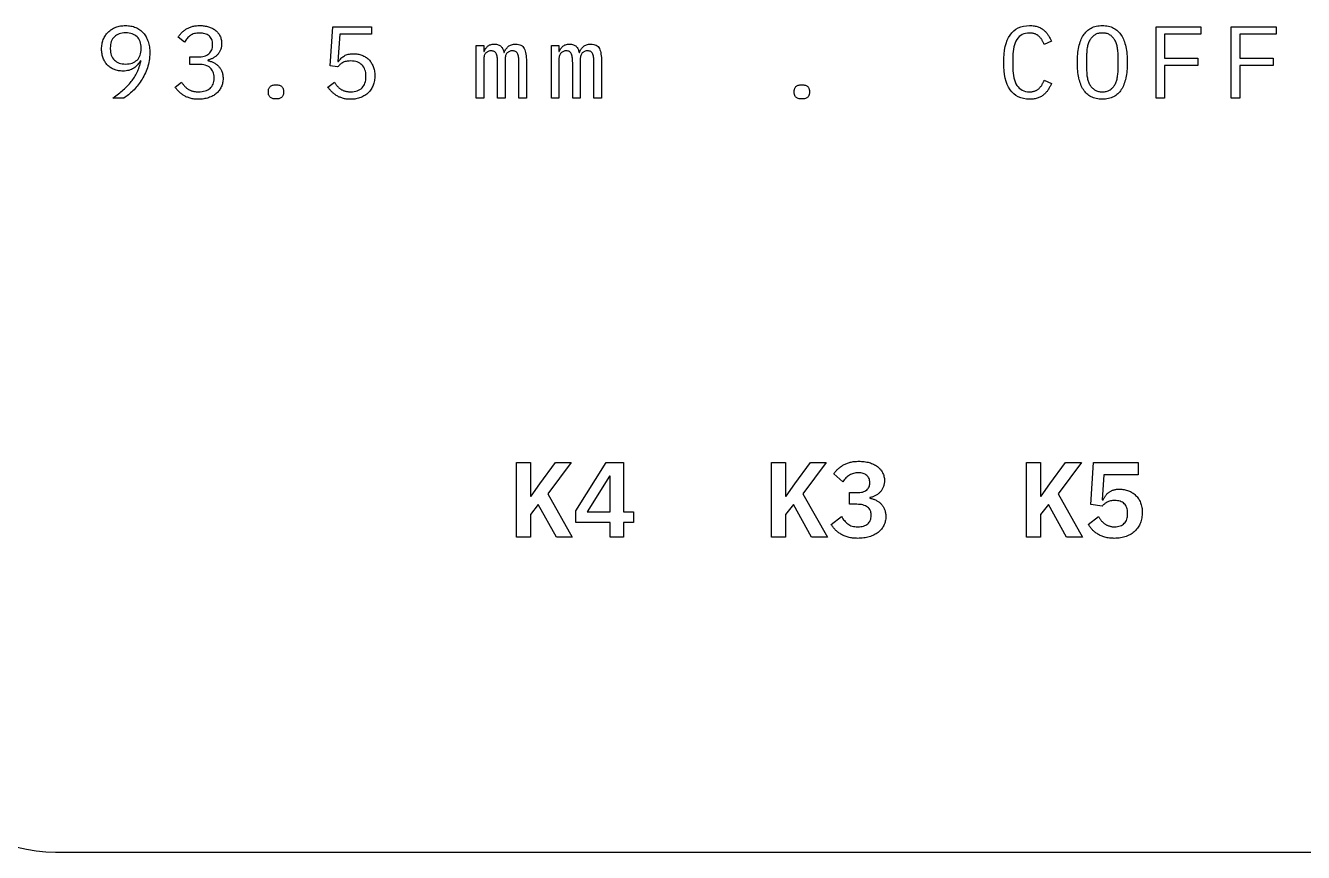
# Model space of a CAD drawing. Header units: metres. Extents: x 0 to 107, y 0 to 94.
# Drawn here: x 27.71 to 55.26, y 0 to 17.83 of the extents above; entities that cross this region are included whole.
import ezdxf

# ---------------------------------------------------------------- set-up
doc = ezdxf.new("R2010")
doc.units = ezdxf.units.M
doc.layers.add('ENGRAVE', color=7, linetype='Continuous')
doc.layers.add('OUTLINE', color=7, linetype='Continuous')

msp = doc.modelspace()

# ---------------------------------------------------------------- linework, layer by layer
at = {"layer": 'ENGRAVE'}
for points in [[(30.273, 16.771), (30.256, 16.737), (30.238, 16.704), (30.219, 16.672), (30.199, 16.64), (30.179, 16.61), (30.158, 16.58), (30.136, 16.551), (30.114, 16.523), (30.091, 16.496), (30.068, 16.47), (30.044, 16.445), (30.02, 16.42), (29.996, 16.397), (29.971, 16.375), (29.947, 16.354), (29.923, 16.334), (29.899, 16.315), (29.875, 16.297), (29.851, 16.281), (29.828, 16.265), (29.59, 16.265), (29.621, 16.288), (29.651, 16.31), (29.68, 16.332), (29.708, 16.354), (29.736, 16.376), (29.763, 16.398), (29.788, 16.42), (29.813, 16.441), (29.837, 16.463), (29.861, 16.485), (29.883, 16.507), (29.905, 16.529), (29.927, 16.552), (29.947, 16.574), (29.967, 16.597), (29.986, 16.621), (30.004, 16.644), (30.022, 16.668), (30.039, 16.693), (30.055, 16.717), (30.07, 16.743), (30.085, 16.768), (30.098, 16.794), (30.111, 16.821), (30.124, 16.848), (30.136, 16.876), (30.147, 16.905), (30.158, 16.934), (30.168, 16.965), (30.177, 16.996), (30.186, 17.029), (30.195, 17.062), (30.184, 17.066), (30.169, 17.043), (30.153, 17.021), (30.137, 17), (30.119, 16.98), (30.1, 16.96), (30.08, 16.942), (30.059, 16.925), (30.038, 16.909), (30.015, 16.894), (29.99, 16.881), (29.963, 16.871), (29.935, 16.862), (29.905, 16.855), (29.874, 16.85), (29.84, 16.847), (29.806, 16.846), (29.781, 16.847), (29.756, 16.848), (29.732, 16.851), (29.708, 16.854), (29.686, 16.859), (29.663, 16.865), (29.641, 16.871), (29.62, 16.879), (29.599, 16.888), (29.579, 16.897), (29.56, 16.908), (29.541, 16.919), (29.523, 16.932), (29.506, 16.945), (29.49, 16.959), (29.474, 16.974), (29.46, 16.99), (29.446, 17.006), (29.433, 17.024), (29.421, 17.042), (29.409, 17.061), (29.399, 17.08), (29.389, 17.101), (29.38, 17.122), (29.372, 17.144), (29.365, 17.167), (29.359, 17.191), (29.354, 17.215), (29.351, 17.24), (29.348, 17.266), (29.346, 17.292), (29.346, 17.319), (29.346, 17.347), (29.348, 17.374), (29.351, 17.401), (29.355, 17.427), (29.36, 17.452), (29.366, 17.477), (29.374, 17.501), (29.382, 17.525), (29.392, 17.548), (29.402, 17.57), (29.414, 17.591), (29.426, 17.612), (29.44, 17.631), (29.454, 17.65), (29.47, 17.668), (29.487, 17.685), (29.504, 17.702), (29.522, 17.717), (29.542, 17.732), (29.562, 17.745), (29.583, 17.758), (29.604, 17.769), (29.627, 17.78), (29.65, 17.79), (29.675, 17.799), (29.7, 17.806), (29.725, 17.813), (29.751, 17.818), (29.778, 17.822), (29.806, 17.825), (29.834, 17.827), (29.863, 17.827), (29.893, 17.827), (29.922, 17.825), (29.95, 17.822), (29.978, 17.817), (30.005, 17.811), (30.031, 17.804), (30.056, 17.796), (30.081, 17.787), (30.104, 17.776), (30.127, 17.764), (30.149, 17.751), (30.17, 17.737), (30.19, 17.722), (30.209, 17.706), (30.227, 17.688), (30.244, 17.67), (30.261, 17.651), (30.276, 17.63), (30.29, 17.608), (30.304, 17.586), (30.316, 17.562), (30.328, 17.537), (30.338, 17.511), (30.348, 17.484), (30.356, 17.456), (30.364, 17.428), (30.37, 17.398), (30.375, 17.368), (30.379, 17.336), (30.382, 17.304), (30.384, 17.271), (30.384, 17.238), (30.383, 17.195), (30.381, 17.153), (30.377, 17.112), (30.371, 17.071), (30.364, 17.031), (30.355, 16.992), (30.345, 16.953), (30.332, 16.915), (30.319, 16.878), (30.305, 16.842), (30.29, 16.806), (30.273, 16.771)], [(30.175, 17.187), (30.185, 17.219), (30.192, 17.252), (30.196, 17.288), (30.197, 17.326), (30.197, 17.343), (30.196, 17.381), (30.192, 17.417), (30.185, 17.451), (30.175, 17.482), (30.163, 17.511), (30.148, 17.538), (30.131, 17.563), (30.11, 17.585), (30.087, 17.605), (30.062, 17.623), (30.035, 17.638), (30.005, 17.65), (29.974, 17.659), (29.94, 17.666), (29.903, 17.67), (29.865, 17.671), (29.826, 17.67), (29.79, 17.666), (29.756, 17.659), (29.724, 17.65), (29.695, 17.638), (29.668, 17.623), (29.643, 17.605), (29.62, 17.585), (29.599, 17.563), (29.582, 17.538), (29.567, 17.511), (29.554, 17.482), (29.545, 17.451), (29.538, 17.417), (29.534, 17.381), (29.533, 17.343), (29.533, 17.326), (29.534, 17.288), (29.538, 17.252), (29.545, 17.219), (29.554, 17.187), (29.567, 17.158), (29.582, 17.131), (29.599, 17.106), (29.62, 17.084), (29.643, 17.064), (29.668, 17.046), (29.695, 17.031), (29.724, 17.019), (29.756, 17.01), (29.79, 17.003), (29.826, 16.999), (29.865, 16.998), (29.903, 16.999), (29.94, 17.003), (29.974, 17.01), (30.005, 17.019), (30.035, 17.031), (30.062, 17.046), (30.087, 17.064), (30.11, 17.084), (30.131, 17.106), (30.148, 17.131), (30.163, 17.158), (30.175, 17.187)], [(31.729, 17.327), (31.735, 17.351), (31.739, 17.378), (31.74, 17.405), (31.74, 17.42), (31.739, 17.45), (31.735, 17.478), (31.729, 17.504), (31.721, 17.528), (31.71, 17.55), (31.696, 17.571), (31.68, 17.589), (31.662, 17.605), (31.642, 17.62), (31.62, 17.632), (31.597, 17.643), (31.572, 17.651), (31.546, 17.658), (31.518, 17.663), (31.489, 17.666), (31.459, 17.667), (31.428, 17.666), (31.4, 17.663), (31.373, 17.659), (31.347, 17.653), (31.323, 17.646), (31.3, 17.636), (31.279, 17.626), (31.259, 17.613), (31.241, 17.599), (31.223, 17.584), (31.206, 17.568), (31.19, 17.55), (31.175, 17.532), (31.161, 17.513), (31.148, 17.492), (31.135, 17.471), (30.997, 17.577), (31.004, 17.588), (31.012, 17.6), (31.02, 17.611), (31.028, 17.622), (31.037, 17.634), (31.047, 17.645), (31.057, 17.657), (31.067, 17.668), (31.078, 17.679), (31.089, 17.69), (31.1, 17.7), (31.112, 17.71), (31.125, 17.72), (31.138, 17.73), (31.151, 17.739), (31.165, 17.748), (31.179, 17.757), (31.194, 17.765), (31.209, 17.773), (31.225, 17.78), (31.242, 17.787), (31.259, 17.794), (31.277, 17.8), (31.295, 17.805), (31.313, 17.811), (31.333, 17.815), (31.353, 17.819), (31.374, 17.822), (31.395, 17.824), (31.417, 17.826), (31.44, 17.827), (31.463, 17.827), (31.488, 17.827), (31.512, 17.826), (31.535, 17.824), (31.559, 17.821), (31.582, 17.817), (31.604, 17.813), (31.626, 17.808), (31.648, 17.802), (31.669, 17.795), (31.689, 17.788), (31.709, 17.78), (31.728, 17.771), (31.746, 17.761), (31.764, 17.751), (31.781, 17.739), (31.797, 17.727), (31.813, 17.715), (31.828, 17.701), (31.841, 17.687), (31.854, 17.672), (31.866, 17.656), (31.878, 17.64), (31.888, 17.623), (31.897, 17.605), (31.906, 17.587), (31.913, 17.568), (31.92, 17.548), (31.925, 17.528), (31.929, 17.507), (31.931, 17.485), (31.933, 17.463), (31.934, 17.44), (31.933, 17.422), (31.932, 17.404), (31.931, 17.386), (31.928, 17.369), (31.925, 17.353), (31.921, 17.337), (31.916, 17.321), (31.911, 17.306), (31.905, 17.291), (31.898, 17.277), (31.891, 17.264), (31.883, 17.25), (31.875, 17.238), (31.866, 17.226), (31.857, 17.214), (31.847, 17.203), (31.836, 17.192), (31.826, 17.181), (31.814, 17.171), (31.803, 17.162), (31.79, 17.153), (31.778, 17.144), (31.765, 17.136), (31.751, 17.128), (31.737, 17.12), (31.723, 17.113), (31.709, 17.107), (31.695, 17.101), (31.68, 17.095), (31.665, 17.09), (31.65, 17.086), (31.635, 17.082), (31.635, 17.073), (31.65, 17.069), (31.666, 17.065), (31.682, 17.061), (31.697, 17.055), (31.713, 17.05), (31.728, 17.044), (31.743, 17.037), (31.758, 17.03), (31.772, 17.022), (31.787, 17.014), (31.8, 17.005), (31.814, 16.996), (31.827, 16.986), (31.839, 16.975), (31.852, 16.964), (31.863, 16.953), (31.875, 16.941), (31.885, 16.928), (31.895, 16.915), (31.905, 16.901), (31.914, 16.886), (31.922, 16.871), (31.93, 16.855), (31.937, 16.838), (31.944, 16.821), (31.949, 16.804), (31.954, 16.786), (31.958, 16.767), (31.961, 16.747), (31.963, 16.727), (31.964, 16.707), (31.965, 16.686), (31.964, 16.661), (31.962, 16.637), (31.959, 16.614), (31.955, 16.591), (31.95, 16.568), (31.943, 16.546), (31.935, 16.525), (31.926, 16.504), (31.916, 16.484), (31.905, 16.464), (31.893, 16.446), (31.88, 16.428), (31.866, 16.41), (31.851, 16.394), (31.835, 16.378), (31.818, 16.363), (31.8, 16.349), (31.782, 16.336), (31.762, 16.323), (31.742, 16.311), (31.72, 16.3), (31.698, 16.29), (31.675, 16.281), (31.651, 16.272), (31.626, 16.264), (31.601, 16.258), (31.575, 16.252), (31.548, 16.247), (31.521, 16.244), (31.492, 16.241), (31.464, 16.239), (31.434, 16.239), (31.409, 16.239), (31.385, 16.24), (31.362, 16.242), (31.339, 16.244), (31.317, 16.248), (31.296, 16.251), (31.275, 16.256), (31.255, 16.261), (31.236, 16.267), (31.217, 16.273), (31.199, 16.28), (31.181, 16.287), (31.164, 16.294), (31.148, 16.303), (31.132, 16.311), (31.116, 16.32), (31.102, 16.33), (31.087, 16.34), (31.073, 16.35), (31.06, 16.36), (31.047, 16.371), (31.034, 16.381), (31.022, 16.393), (31.011, 16.404), (31, 16.416), (30.989, 16.427), (30.978, 16.439), (30.968, 16.451), (30.958, 16.463), (30.949, 16.476), (30.94, 16.488), (30.931, 16.501), (31.069, 16.606), (31.077, 16.595), (31.085, 16.584), (31.093, 16.573), (31.101, 16.562), (31.109, 16.552), (31.117, 16.542), (31.125, 16.532), (31.133, 16.523), (31.141, 16.514), (31.15, 16.505), (31.159, 16.496), (31.168, 16.488), (31.178, 16.48), (31.188, 16.472), (31.198, 16.465), (31.209, 16.458), (31.22, 16.451), (31.231, 16.445), (31.243, 16.439), (31.255, 16.433), (31.267, 16.428), (31.28, 16.423), (31.293, 16.419), (31.307, 16.415), (31.321, 16.411), (31.335, 16.408), (31.35, 16.406), (31.366, 16.403), (31.382, 16.402), (31.399, 16.401), (31.416, 16.4), (31.434, 16.4), (31.474, 16.401), (31.511, 16.404), (31.546, 16.41), (31.578, 16.418), (31.608, 16.429), (31.636, 16.442), (31.661, 16.457), (31.684, 16.474), (31.704, 16.494), (31.722, 16.516), (31.737, 16.539), (31.749, 16.565), (31.759, 16.593), (31.766, 16.622), (31.77, 16.654), (31.771, 16.688), (31.771, 16.705), (31.77, 16.739), (31.766, 16.77), (31.759, 16.799), (31.75, 16.826), (31.738, 16.852), (31.723, 16.875), (31.706, 16.897), (31.686, 16.917), (31.664, 16.934), (31.639, 16.949), (31.611, 16.962), (31.58, 16.973), (31.547, 16.981), (31.512, 16.987), (31.473, 16.99), (31.432, 16.991), (31.25, 16.991), (31.25, 17.15), (31.419, 17.15), (31.458, 17.151), (31.494, 17.154), (31.528, 17.16), (31.559, 17.168), (31.588, 17.178), (31.615, 17.19), (31.639, 17.205), (31.66, 17.221), (31.679, 17.24), (31.695, 17.26), (31.709, 17.281), (31.72, 17.303), (31.729, 17.327)], [(34.598, 17.186), (34.618, 17.195), (34.64, 17.203), (34.663, 17.209), (34.688, 17.214), (34.715, 17.217), (34.743, 17.219), (34.773, 17.22), (34.798, 17.22), (34.823, 17.218), (34.847, 17.216), (34.87, 17.212), (34.893, 17.208), (34.916, 17.202), (34.938, 17.196), (34.959, 17.188), (34.98, 17.18), (35, 17.17), (35.02, 17.16), (35.038, 17.149), (35.056, 17.137), (35.073, 17.124), (35.09, 17.11), (35.106, 17.095), (35.121, 17.079), (35.135, 17.062), (35.148, 17.045), (35.161, 17.027), (35.172, 17.008), (35.183, 16.988), (35.193, 16.968), (35.202, 16.946), (35.211, 16.924), (35.218, 16.901), (35.224, 16.878), (35.229, 16.853), (35.233, 16.828), (35.235, 16.802), (35.237, 16.775), (35.238, 16.747), (35.237, 16.719), (35.235, 16.692), (35.233, 16.666), (35.229, 16.64), (35.224, 16.614), (35.218, 16.589), (35.211, 16.565), (35.202, 16.541), (35.193, 16.519), (35.183, 16.496), (35.171, 16.475), (35.159, 16.455), (35.145, 16.435), (35.131, 16.416), (35.115, 16.398), (35.099, 16.381), (35.081, 16.365), (35.063, 16.349), (35.044, 16.335), (35.024, 16.321), (35.003, 16.309), (34.981, 16.297), (34.958, 16.286), (34.934, 16.276), (34.909, 16.268), (34.884, 16.26), (34.858, 16.254), (34.831, 16.248), (34.803, 16.244), (34.774, 16.241), (34.744, 16.24), (34.714, 16.239), (34.69, 16.239), (34.667, 16.24), (34.644, 16.242), (34.622, 16.244), (34.601, 16.248), (34.581, 16.251), (34.561, 16.256), (34.541, 16.261), (34.523, 16.267), (34.504, 16.273), (34.487, 16.28), (34.47, 16.287), (34.453, 16.294), (34.437, 16.303), (34.422, 16.311), (34.407, 16.32), (34.393, 16.33), (34.379, 16.34), (34.365, 16.35), (34.352, 16.36), (34.34, 16.371), (34.328, 16.381), (34.316, 16.393), (34.305, 16.404), (34.294, 16.416), (34.283, 16.427), (34.273, 16.439), (34.263, 16.451), (34.253, 16.463), (34.244, 16.476), (34.234, 16.488), (34.226, 16.501), (34.364, 16.606), (34.372, 16.595), (34.38, 16.584), (34.387, 16.573), (34.395, 16.562), (34.403, 16.552), (34.411, 16.542), (34.419, 16.532), (34.427, 16.523), (34.435, 16.514), (34.443, 16.505), (34.452, 16.496), (34.461, 16.488), (34.471, 16.48), (34.48, 16.472), (34.49, 16.465), (34.501, 16.458), (34.511, 16.451), (34.522, 16.445), (34.533, 16.439), (34.545, 16.433), (34.557, 16.428), (34.569, 16.423), (34.582, 16.419), (34.595, 16.415), (34.609, 16.411), (34.623, 16.408), (34.637, 16.406), (34.652, 16.403), (34.668, 16.402), (34.684, 16.401), (34.701, 16.4), (34.718, 16.4), (34.757, 16.401), (34.793, 16.405), (34.827, 16.412), (34.858, 16.421), (34.888, 16.433), (34.915, 16.448), (34.939, 16.465), (34.961, 16.485), (34.981, 16.508), (34.999, 16.532), (35.013, 16.559), (35.025, 16.588), (35.034, 16.618), (35.041, 16.651), (35.045, 16.686), (35.046, 16.723), (35.046, 16.741), (35.045, 16.777), (35.041, 16.812), (35.034, 16.845), (35.025, 16.876), (35.013, 16.905), (34.998, 16.931), (34.98, 16.956), (34.96, 16.978), (34.938, 16.998), (34.913, 17.016), (34.885, 17.03), (34.856, 17.043), (34.824, 17.052), (34.79, 17.059), (34.753, 17.063), (34.714, 17.064), (34.687, 17.063), (34.662, 17.062), (34.638, 17.059), (34.616, 17.055), (34.596, 17.049), (34.577, 17.043), (34.559, 17.035), (34.543, 17.027), (34.528, 17.017), (34.514, 17.007), (34.499, 16.996), (34.485, 16.985), (34.472, 16.973), (34.458, 16.961), (34.445, 16.948), (34.432, 16.934), (34.276, 16.956), (34.331, 17.801), (35.167, 17.801), (35.167, 17.64), (34.481, 17.64), (34.437, 17.053), (34.452, 17.053), (34.467, 17.072), (34.482, 17.089), (34.497, 17.106), (34.513, 17.122), (34.529, 17.137), (34.545, 17.151), (34.562, 17.163), (34.58, 17.175), (34.598, 17.186)], [(48.833, 16.693), (48.818, 16.77), (48.808, 16.852), (48.801, 16.94), (48.799, 17.033), (48.801, 17.127), (48.808, 17.214), (48.818, 17.297), (48.833, 17.373), (48.853, 17.444), (48.876, 17.509), (48.904, 17.569), (48.936, 17.623), (48.973, 17.671), (49.014, 17.712), (49.06, 17.747), (49.11, 17.776), (49.165, 17.799), (49.224, 17.815), (49.287, 17.824), (49.356, 17.827), (49.382, 17.827), (49.407, 17.826), (49.431, 17.823), (49.454, 17.82), (49.476, 17.816), (49.498, 17.811), (49.518, 17.805), (49.538, 17.799), (49.557, 17.791), (49.575, 17.783), (49.593, 17.775), (49.61, 17.765), (49.626, 17.755), (49.641, 17.745), (49.656, 17.734), (49.67, 17.722), (49.684, 17.709), (49.697, 17.697), (49.709, 17.684), (49.721, 17.67), (49.732, 17.657), (49.743, 17.642), (49.753, 17.628), (49.763, 17.613), (49.772, 17.598), (49.781, 17.583), (49.789, 17.567), (49.798, 17.552), (49.806, 17.537), (49.814, 17.522), (49.821, 17.506), (49.829, 17.491), (49.67, 17.418), (49.665, 17.431), (49.66, 17.443), (49.654, 17.455), (49.649, 17.467), (49.643, 17.479), (49.637, 17.491), (49.63, 17.503), (49.624, 17.514), (49.617, 17.525), (49.61, 17.536), (49.603, 17.546), (49.595, 17.556), (49.587, 17.566), (49.579, 17.575), (49.57, 17.584), (49.561, 17.593), (49.552, 17.601), (49.542, 17.609), (49.532, 17.617), (49.522, 17.624), (49.511, 17.63), (49.499, 17.636), (49.488, 17.642), (49.475, 17.647), (49.463, 17.652), (49.449, 17.656), (49.435, 17.659), (49.421, 17.662), (49.405, 17.664), (49.389, 17.666), (49.373, 17.666), (49.356, 17.667), (49.311, 17.665), (49.27, 17.658), (49.232, 17.647), (49.196, 17.632), (49.164, 17.613), (49.134, 17.589), (49.108, 17.561), (49.084, 17.528), (49.063, 17.492), (49.045, 17.453), (49.03, 17.411), (49.017, 17.366), (49.007, 17.319), (49, 17.268), (48.996, 17.215), (48.995, 17.159), (48.995, 16.908), (48.996, 16.851), (49, 16.798), (49.007, 16.748), (49.017, 16.7), (49.03, 16.655), (49.045, 16.613), (49.063, 16.574), (49.084, 16.538), (49.108, 16.506), (49.134, 16.478), (49.164, 16.454), (49.196, 16.434), (49.232, 16.419), (49.27, 16.408), (49.311, 16.402), (49.356, 16.4), (49.373, 16.4), (49.389, 16.401), (49.405, 16.402), (49.421, 16.405), (49.435, 16.407), (49.449, 16.411), (49.463, 16.415), (49.475, 16.419), (49.488, 16.425), (49.499, 16.43), (49.511, 16.436), (49.522, 16.443), (49.532, 16.45), (49.542, 16.457), (49.552, 16.465), (49.561, 16.473), (49.57, 16.482), (49.579, 16.491), (49.587, 16.5), (49.595, 16.51), (49.603, 16.52), (49.61, 16.531), (49.617, 16.541), (49.624, 16.552), (49.63, 16.564), (49.637, 16.575), (49.643, 16.587), (49.649, 16.599), (49.654, 16.611), (49.66, 16.623), (49.665, 16.636), (49.67, 16.648), (49.829, 16.576), (49.821, 16.56), (49.814, 16.544), (49.806, 16.528), (49.798, 16.513), (49.789, 16.498), (49.781, 16.482), (49.772, 16.467), (49.763, 16.452), (49.753, 16.438), (49.743, 16.423), (49.732, 16.409), (49.721, 16.396), (49.709, 16.382), (49.697, 16.369), (49.684, 16.357), (49.67, 16.345), (49.656, 16.333), (49.641, 16.322), (49.626, 16.311), (49.61, 16.301), (49.593, 16.292), (49.575, 16.283), (49.557, 16.275), (49.538, 16.268), (49.518, 16.261), (49.498, 16.255), (49.476, 16.25), (49.454, 16.246), (49.431, 16.243), (49.407, 16.241), (49.382, 16.239), (49.356, 16.239), (49.287, 16.242), (49.224, 16.252), (49.165, 16.268), (49.11, 16.29), (49.06, 16.319), (49.014, 16.354), (48.973, 16.396), (48.936, 16.444), (48.904, 16.498), (48.876, 16.557), (48.853, 16.622), (48.833, 16.693)], [(50.591, 16.359), (50.57, 16.379), (50.551, 16.4), (50.533, 16.423), (50.516, 16.448), (50.5, 16.474), (50.485, 16.501), (50.471, 16.53), (50.459, 16.561), (50.447, 16.593), (50.437, 16.626), (50.427, 16.66), (50.419, 16.697), (50.412, 16.734), (50.405, 16.773), (50.4, 16.813), (50.396, 16.854), (50.392, 16.897), (50.39, 16.941), (50.389, 16.987), (50.388, 17.033), (50.389, 17.079), (50.39, 17.124), (50.392, 17.168), (50.396, 17.211), (50.4, 17.252), (50.405, 17.292), (50.412, 17.331), (50.419, 17.369), (50.427, 17.405), (50.437, 17.44), (50.447, 17.473), (50.459, 17.505), (50.471, 17.536), (50.485, 17.565), (50.5, 17.592), (50.516, 17.618), (50.533, 17.643), (50.551, 17.666), (50.57, 17.688), (50.591, 17.708), (50.612, 17.726), (50.635, 17.744), (50.658, 17.759), (50.683, 17.773), (50.709, 17.786), (50.736, 17.797), (50.764, 17.806), (50.794, 17.814), (50.825, 17.82), (50.857, 17.824), (50.89, 17.827), (50.925, 17.827), (50.96, 17.827), (50.993, 17.824), (51.025, 17.82), (51.056, 17.814), (51.085, 17.806), (51.114, 17.797), (51.141, 17.786), (51.167, 17.773), (51.192, 17.759), (51.215, 17.744), (51.238, 17.726), (51.259, 17.708), (51.28, 17.688), (51.299, 17.666), (51.317, 17.643), (51.334, 17.618), (51.35, 17.592), (51.365, 17.565), (51.379, 17.536), (51.391, 17.505), (51.403, 17.473), (51.413, 17.44), (51.423, 17.405), (51.431, 17.369), (51.438, 17.331), (51.444, 17.292), (51.45, 17.252), (51.454, 17.211), (51.457, 17.168), (51.46, 17.124), (51.461, 17.079), (51.462, 17.033), (51.461, 16.987), (51.46, 16.941), (51.457, 16.897), (51.454, 16.854), (51.45, 16.813), (51.444, 16.773), (51.438, 16.734), (51.431, 16.697), (51.423, 16.66), (51.413, 16.626), (51.403, 16.593), (51.391, 16.561), (51.379, 16.53), (51.365, 16.501), (51.35, 16.474), (51.334, 16.448), (51.317, 16.423), (51.299, 16.4), (51.28, 16.379), (51.259, 16.359), (51.238, 16.34), (51.215, 16.323), (51.192, 16.307), (51.167, 16.293), (51.141, 16.28), (51.114, 16.269), (51.085, 16.26), (51.056, 16.252), (51.025, 16.247), (50.993, 16.242), (50.96, 16.24), (50.925, 16.239), (50.89, 16.24), (50.857, 16.242), (50.825, 16.247), (50.794, 16.252), (50.764, 16.26), (50.736, 16.269), (50.709, 16.28), (50.683, 16.293), (50.658, 16.307), (50.635, 16.323), (50.612, 16.34), (50.591, 16.359)], [(51.139, 16.48), (51.152, 16.493), (51.164, 16.507), (51.176, 16.522), (51.187, 16.538), (51.197, 16.555), (51.206, 16.573), (51.215, 16.592), (51.223, 16.611), (51.23, 16.631), (51.236, 16.653), (51.242, 16.675), (51.247, 16.698), (51.252, 16.721), (51.255, 16.746), (51.259, 16.771), (51.261, 16.797), (51.263, 16.824), (51.265, 16.851), (51.266, 16.879), (51.266, 16.908), (51.266, 17.159), (51.266, 17.187), (51.265, 17.215), (51.263, 17.242), (51.261, 17.268), (51.259, 17.294), (51.255, 17.319), (51.252, 17.344), (51.247, 17.368), (51.242, 17.391), (51.236, 17.413), (51.23, 17.434), (51.223, 17.455), (51.215, 17.475), (51.206, 17.493), (51.197, 17.511), (51.187, 17.528), (51.176, 17.544), (51.164, 17.559), (51.152, 17.573), (51.139, 17.587), (51.126, 17.599), (51.112, 17.61), (51.097, 17.621), (51.081, 17.63), (51.065, 17.639), (51.047, 17.646), (51.029, 17.653), (51.01, 17.658), (50.99, 17.662), (50.969, 17.665), (50.948, 17.666), (50.925, 17.667), (50.902, 17.666), (50.881, 17.665), (50.86, 17.662), (50.84, 17.658), (50.821, 17.653), (50.802, 17.646), (50.785, 17.639), (50.769, 17.63), (50.753, 17.621), (50.738, 17.61), (50.724, 17.599), (50.71, 17.587), (50.698, 17.573), (50.685, 17.559), (50.674, 17.544), (50.663, 17.528), (50.653, 17.511), (50.644, 17.493), (50.635, 17.475), (50.627, 17.455), (50.62, 17.434), (50.613, 17.413), (50.608, 17.391), (50.603, 17.368), (50.598, 17.344), (50.594, 17.319), (50.591, 17.294), (50.589, 17.268), (50.587, 17.242), (50.585, 17.215), (50.584, 17.187), (50.584, 17.159), (50.584, 16.908), (50.584, 16.879), (50.585, 16.851), (50.587, 16.824), (50.589, 16.797), (50.591, 16.771), (50.594, 16.746), (50.598, 16.721), (50.603, 16.698), (50.608, 16.675), (50.613, 16.653), (50.62, 16.631), (50.627, 16.611), (50.635, 16.592), (50.644, 16.573), (50.653, 16.555), (50.663, 16.538), (50.674, 16.522), (50.685, 16.507), (50.698, 16.493), (50.71, 16.48), (50.724, 16.467), (50.738, 16.456), (50.753, 16.445), (50.769, 16.436), (50.785, 16.427), (50.802, 16.42), (50.821, 16.414), (50.84, 16.409), (50.86, 16.405), (50.881, 16.402), (50.902, 16.4), (50.925, 16.4), (50.948, 16.4), (50.969, 16.402), (50.99, 16.405), (51.01, 16.409), (51.029, 16.414), (51.047, 16.42), (51.065, 16.427), (51.081, 16.436), (51.097, 16.445), (51.112, 16.456), (51.126, 16.467), (51.139, 16.48)], [(52.083, 17.801), (53.051, 17.801), (53.051, 17.64), (52.268, 17.64), (52.268, 17.123), (52.985, 17.123), (52.985, 16.963), (52.268, 16.963), (52.268, 16.265), (52.083, 16.265), (52.083, 17.801)], [(54.671, 17.801), (54.671, 17.64), (53.888, 17.64), (53.888, 17.123), (54.605, 17.123), (54.605, 16.963), (53.888, 16.963), (53.888, 16.265), (53.703, 16.265), (53.703, 17.801), (54.671, 17.801)], [(37.658, 17.369), (37.67, 17.381), (37.683, 17.392), (37.697, 17.401), (37.713, 17.409), (37.73, 17.415), (37.749, 17.42), (37.769, 17.424), (37.79, 17.426), (37.813, 17.427), (37.837, 17.426), (37.859, 17.424), (37.88, 17.42), (37.9, 17.415), (37.917, 17.408), (37.933, 17.399), (37.948, 17.389), (37.961, 17.377), (37.972, 17.365), (37.982, 17.351), (37.992, 17.336), (38, 17.321), (38.006, 17.304), (38.012, 17.287), (38.017, 17.268), (38.02, 17.249), (38.027, 17.249), (38.035, 17.268), (38.044, 17.286), (38.053, 17.303), (38.064, 17.319), (38.075, 17.335), (38.088, 17.349), (38.101, 17.363), (38.115, 17.376), (38.13, 17.388), (38.146, 17.399), (38.164, 17.407), (38.183, 17.414), (38.203, 17.42), (38.225, 17.424), (38.248, 17.426), (38.273, 17.427), (38.306, 17.425), (38.337, 17.421), (38.364, 17.413), (38.389, 17.403), (38.411, 17.389), (38.43, 17.373), (38.446, 17.353), (38.459, 17.33), (38.47, 17.305), (38.48, 17.277), (38.488, 17.246), (38.494, 17.212), (38.5, 17.177), (38.503, 17.138), (38.505, 17.097), (38.506, 17.053), (38.506, 16.265), (38.343, 16.265), (38.343, 17.024), (38.343, 17.059), (38.342, 17.091), (38.339, 17.121), (38.336, 17.147), (38.332, 17.171), (38.327, 17.192), (38.321, 17.21), (38.314, 17.226), (38.305, 17.239), (38.296, 17.25), (38.284, 17.26), (38.272, 17.268), (38.257, 17.274), (38.241, 17.278), (38.224, 17.281), (38.205, 17.282), (38.188, 17.281), (38.171, 17.279), (38.156, 17.275), (38.141, 17.27), (38.127, 17.264), (38.114, 17.256), (38.102, 17.247), (38.09, 17.237), (38.08, 17.225), (38.071, 17.211), (38.064, 17.196), (38.057, 17.18), (38.053, 17.162), (38.049, 17.142), (38.047, 17.122), (38.046, 17.099), (38.046, 16.265), (37.884, 16.265), (37.884, 17.024), (37.883, 17.059), (37.882, 17.091), (37.879, 17.121), (37.876, 17.147), (37.872, 17.171), (37.867, 17.192), (37.861, 17.21), (37.854, 17.226), (37.846, 17.239), (37.836, 17.25), (37.825, 17.26), (37.812, 17.268), (37.798, 17.274), (37.783, 17.278), (37.766, 17.281), (37.747, 17.282), (37.73, 17.281), (37.714, 17.279), (37.698, 17.275), (37.683, 17.27), (37.669, 17.264), (37.656, 17.256), (37.643, 17.247), (37.632, 17.237), (37.621, 17.225), (37.612, 17.211), (37.604, 17.196), (37.598, 17.18), (37.593, 17.162), (37.589, 17.142), (37.587, 17.122), (37.587, 17.099), (37.587, 16.265), (37.424, 16.265), (37.424, 17.401), (37.587, 17.401), (37.587, 17.269), (37.595, 17.269), (37.602, 17.285), (37.61, 17.3), (37.618, 17.315), (37.627, 17.33), (37.637, 17.343), (37.647, 17.356), (37.658, 17.369)], [(39.278, 17.369), (39.29, 17.381), (39.303, 17.392), (39.317, 17.401), (39.333, 17.409), (39.35, 17.415), (39.369, 17.42), (39.389, 17.424), (39.41, 17.426), (39.433, 17.427), (39.457, 17.426), (39.479, 17.424), (39.5, 17.42), (39.52, 17.415), (39.537, 17.408), (39.553, 17.399), (39.568, 17.389), (39.581, 17.377), (39.592, 17.365), (39.602, 17.351), (39.612, 17.336), (39.62, 17.321), (39.626, 17.304), (39.632, 17.287), (39.637, 17.268), (39.64, 17.249), (39.647, 17.249), (39.655, 17.268), (39.664, 17.286), (39.673, 17.303), (39.684, 17.319), (39.695, 17.335), (39.708, 17.349), (39.721, 17.363), (39.735, 17.376), (39.75, 17.388), (39.766, 17.399), (39.784, 17.407), (39.803, 17.414), (39.823, 17.42), (39.845, 17.424), (39.868, 17.426), (39.893, 17.427), (39.926, 17.425), (39.957, 17.421), (39.984, 17.413), (40.009, 17.403), (40.031, 17.389), (40.05, 17.373), (40.066, 17.353), (40.079, 17.33), (40.09, 17.305), (40.1, 17.277), (40.108, 17.246), (40.114, 17.212), (40.12, 17.177), (40.123, 17.138), (40.125, 17.097), (40.126, 17.053), (40.126, 16.265), (39.963, 16.265), (39.963, 17.024), (39.963, 17.059), (39.962, 17.091), (39.959, 17.121), (39.956, 17.147), (39.952, 17.171), (39.947, 17.192), (39.941, 17.21), (39.934, 17.226), (39.925, 17.239), (39.916, 17.25), (39.904, 17.26), (39.892, 17.268), (39.877, 17.274), (39.861, 17.278), (39.844, 17.281), (39.825, 17.282), (39.808, 17.281), (39.791, 17.279), (39.776, 17.275), (39.761, 17.27), (39.747, 17.264), (39.734, 17.256), (39.722, 17.247), (39.71, 17.237), (39.7, 17.225), (39.691, 17.211), (39.684, 17.196), (39.677, 17.18), (39.673, 17.162), (39.669, 17.142), (39.667, 17.122), (39.666, 17.099), (39.666, 16.265), (39.504, 16.265), (39.504, 17.024), (39.503, 17.059), (39.502, 17.091), (39.499, 17.121), (39.496, 17.147), (39.492, 17.171), (39.487, 17.192), (39.481, 17.21), (39.474, 17.226), (39.466, 17.239), (39.456, 17.25), (39.445, 17.26), (39.432, 17.268), (39.418, 17.274), (39.403, 17.278), (39.386, 17.281), (39.367, 17.282), (39.35, 17.281), (39.334, 17.279), (39.318, 17.275), (39.303, 17.27), (39.289, 17.264), (39.276, 17.256), (39.263, 17.247), (39.252, 17.237), (39.241, 17.225), (39.232, 17.211), (39.224, 17.196), (39.218, 17.18), (39.213, 17.162), (39.209, 17.142), (39.207, 17.122), (39.207, 17.099), (39.207, 16.265), (39.044, 16.265), (39.044, 17.401), (39.207, 17.401), (39.207, 17.269), (39.215, 17.269), (39.222, 17.285), (39.23, 17.3), (39.238, 17.315), (39.247, 17.33), (39.257, 17.343), (39.267, 17.356), (39.278, 17.369)], [(32.951, 16.325), (32.947, 16.337), (32.944, 16.35), (32.943, 16.364), (32.942, 16.378), (32.942, 16.417), (32.943, 16.431), (32.944, 16.445), (32.947, 16.457), (32.951, 16.469), (32.956, 16.481), (32.963, 16.492), (32.97, 16.502), (32.978, 16.512), (32.988, 16.521), (33, 16.528), (33.013, 16.535), (33.028, 16.54), (33.045, 16.544), (33.063, 16.547), (33.083, 16.549), (33.105, 16.549), (33.127, 16.549), (33.147, 16.547), (33.165, 16.544), (33.182, 16.54), (33.197, 16.535), (33.21, 16.528), (33.222, 16.521), (33.231, 16.512), (33.24, 16.502), (33.247, 16.492), (33.254, 16.481), (33.259, 16.469), (33.263, 16.457), (33.265, 16.445), (33.267, 16.431), (33.268, 16.417), (33.268, 16.378), (33.267, 16.364), (33.265, 16.35), (33.263, 16.337), (33.259, 16.325), (33.254, 16.314), (33.247, 16.303), (33.24, 16.293), (33.231, 16.283), (33.222, 16.274), (33.21, 16.267), (33.197, 16.26), (33.182, 16.255), (33.165, 16.251), (33.147, 16.248), (33.127, 16.246), (33.105, 16.246), (33.083, 16.246), (33.063, 16.248), (33.045, 16.251), (33.028, 16.255), (33.013, 16.26), (33, 16.267), (32.988, 16.274), (32.978, 16.283), (32.97, 16.293), (32.963, 16.303), (32.956, 16.314), (32.951, 16.325)], [(44.291, 16.325), (44.287, 16.337), (44.284, 16.35), (44.283, 16.364), (44.282, 16.378), (44.282, 16.417), (44.283, 16.431), (44.284, 16.445), (44.287, 16.457), (44.291, 16.469), (44.296, 16.481), (44.303, 16.492), (44.31, 16.502), (44.318, 16.512), (44.328, 16.521), (44.34, 16.528), (44.353, 16.535), (44.368, 16.54), (44.385, 16.544), (44.403, 16.547), (44.423, 16.549), (44.445, 16.549), (44.467, 16.549), (44.487, 16.547), (44.505, 16.544), (44.522, 16.54), (44.537, 16.535), (44.55, 16.528), (44.562, 16.521), (44.571, 16.512), (44.58, 16.502), (44.587, 16.492), (44.594, 16.481), (44.599, 16.469), (44.603, 16.457), (44.605, 16.445), (44.607, 16.431), (44.608, 16.417), (44.608, 16.378), (44.607, 16.364), (44.605, 16.35), (44.603, 16.337), (44.599, 16.325), (44.594, 16.314), (44.587, 16.303), (44.58, 16.293), (44.571, 16.283), (44.562, 16.274), (44.55, 16.267), (44.537, 16.26), (44.522, 16.255), (44.505, 16.251), (44.487, 16.248), (44.467, 16.246), (44.445, 16.246), (44.423, 16.246), (44.403, 16.248), (44.385, 16.251), (44.368, 16.255), (44.353, 16.26), (44.34, 16.267), (44.328, 16.274), (44.318, 16.283), (44.31, 16.293), (44.303, 16.303), (44.296, 16.314), (44.291, 16.325)], [(38.608, 7.683), (38.794, 7.95), (39.132, 8.405), (39.473, 8.405), (38.969, 7.729), (39.496, 6.8), (39.155, 6.8), (38.762, 7.504), (38.594, 7.283), (38.594, 6.8), (38.293, 6.8), (38.293, 8.405), (38.594, 8.405), (38.594, 7.683), (38.608, 7.683)], [(40.816, 7.111), (40.6, 7.111), (40.6, 6.8), (40.312, 6.8), (40.312, 7.111), (39.569, 7.111), (39.569, 7.368), (40.225, 8.405), (40.6, 8.405), (40.6, 7.345), (40.816, 7.345), (40.816, 7.111)], [(44.108, 7.683), (44.294, 7.95), (44.632, 8.405), (44.973, 8.405), (44.469, 7.729), (44.996, 6.8), (44.655, 6.8), (44.262, 7.504), (44.094, 7.283), (44.094, 6.8), (43.793, 6.8), (43.793, 8.405), (44.094, 8.405), (44.094, 7.683), (44.108, 7.683)], [(45.843, 7.814), (45.859, 7.829), (45.873, 7.845), (45.885, 7.862), (45.894, 7.879), (45.902, 7.898), (45.907, 7.917), (45.91, 7.938), (45.911, 7.959), (45.911, 7.975), (45.91, 7.999), (45.907, 8.022), (45.902, 8.043), (45.895, 8.063), (45.886, 8.082), (45.874, 8.099), (45.861, 8.115), (45.846, 8.129), (45.828, 8.142), (45.81, 8.154), (45.789, 8.163), (45.768, 8.171), (45.744, 8.177), (45.719, 8.181), (45.693, 8.184), (45.665, 8.185), (45.638, 8.184), (45.612, 8.181), (45.586, 8.177), (45.562, 8.172), (45.538, 8.165), (45.515, 8.156), (45.493, 8.146), (45.472, 8.134), (45.452, 8.121), (45.432, 8.106), (45.413, 8.09), (45.395, 8.073), (45.377, 8.055), (45.361, 8.035), (45.345, 8.014), (45.329, 7.991), (45.134, 8.166), (45.144, 8.18), (45.155, 8.193), (45.166, 8.207), (45.178, 8.22), (45.19, 8.233), (45.202, 8.246), (45.214, 8.258), (45.227, 8.271), (45.24, 8.283), (45.254, 8.295), (45.268, 8.306), (45.282, 8.317), (45.297, 8.327), (45.312, 8.337), (45.328, 8.347), (45.344, 8.356), (45.361, 8.365), (45.378, 8.373), (45.395, 8.381), (45.413, 8.388), (45.432, 8.395), (45.451, 8.401), (45.47, 8.407), (45.49, 8.412), (45.511, 8.417), (45.532, 8.421), (45.554, 8.425), (45.577, 8.428), (45.6, 8.43), (45.624, 8.432), (45.649, 8.433), (45.674, 8.433), (45.704, 8.433), (45.734, 8.431), (45.763, 8.429), (45.791, 8.426), (45.819, 8.422), (45.846, 8.417), (45.873, 8.411), (45.899, 8.404), (45.924, 8.397), (45.948, 8.388), (45.971, 8.379), (45.993, 8.369), (46.015, 8.358), (46.035, 8.346), (46.055, 8.334), (46.073, 8.32), (46.091, 8.306), (46.108, 8.291), (46.123, 8.276), (46.138, 8.26), (46.151, 8.243), (46.164, 8.225), (46.175, 8.207), (46.186, 8.188), (46.195, 8.168), (46.204, 8.148), (46.211, 8.128), (46.216, 8.106), (46.221, 8.084), (46.224, 8.061), (46.226, 8.038), (46.226, 8.014), (46.226, 7.996), (46.225, 7.977), (46.223, 7.959), (46.22, 7.942), (46.216, 7.925), (46.212, 7.908), (46.207, 7.892), (46.201, 7.876), (46.194, 7.861), (46.187, 7.846), (46.18, 7.832), (46.171, 7.818), (46.163, 7.805), (46.153, 7.792), (46.143, 7.78), (46.133, 7.768), (46.122, 7.757), (46.111, 7.746), (46.099, 7.736), (46.087, 7.726), (46.075, 7.717), (46.062, 7.708), (46.048, 7.7), (46.034, 7.692), (46.02, 7.685), (46.006, 7.678), (45.991, 7.672), (45.976, 7.667), (45.961, 7.661), (45.945, 7.657), (45.929, 7.652), (45.913, 7.649), (45.913, 7.637), (45.931, 7.633), (45.949, 7.629), (45.966, 7.624), (45.982, 7.619), (45.999, 7.613), (46.015, 7.607), (46.031, 7.6), (46.047, 7.592), (46.062, 7.584), (46.077, 7.576), (46.091, 7.567), (46.105, 7.557), (46.118, 7.547), (46.131, 7.536), (46.143, 7.525), (46.155, 7.513), (46.166, 7.501), (46.177, 7.488), (46.187, 7.474), (46.196, 7.46), (46.205, 7.445), (46.214, 7.43), (46.221, 7.414), (46.229, 7.397), (46.235, 7.38), (46.241, 7.362), (46.245, 7.344), (46.249, 7.325), (46.252, 7.305), (46.254, 7.285), (46.256, 7.265), (46.256, 7.244), (46.255, 7.218), (46.253, 7.192), (46.25, 7.167), (46.245, 7.143), (46.239, 7.119), (46.232, 7.096), (46.223, 7.073), (46.212, 7.051), (46.201, 7.029), (46.188, 7.009), (46.175, 6.989), (46.16, 6.97), (46.144, 6.951), (46.127, 6.934), (46.109, 6.917), (46.089, 6.901), (46.069, 6.886), (46.048, 6.872), (46.025, 6.859), (46.002, 6.846), (45.978, 6.835), (45.952, 6.824), (45.926, 6.815), (45.899, 6.806), (45.87, 6.798), (45.841, 6.791), (45.811, 6.785), (45.78, 6.781), (45.749, 6.777), (45.716, 6.774), (45.683, 6.773), (45.649, 6.772), (45.621, 6.773), (45.593, 6.774), (45.566, 6.776), (45.54, 6.778), (45.515, 6.782), (45.491, 6.786), (45.467, 6.791), (45.444, 6.797), (45.422, 6.803), (45.401, 6.81), (45.38, 6.817), (45.36, 6.825), (45.34, 6.833), (45.321, 6.842), (45.303, 6.852), (45.286, 6.862), (45.269, 6.873), (45.252, 6.884), (45.236, 6.895), (45.221, 6.907), (45.206, 6.919), (45.192, 6.931), (45.179, 6.944), (45.166, 6.958), (45.153, 6.971), (45.141, 6.985), (45.13, 6.999), (45.118, 7.012), (45.107, 7.026), (45.097, 7.041), (45.086, 7.055), (45.076, 7.069), (45.299, 7.242), (45.314, 7.218), (45.329, 7.195), (45.346, 7.174), (45.362, 7.154), (45.38, 7.134), (45.398, 7.116), (45.417, 7.099), (45.436, 7.083), (45.457, 7.068), (45.48, 7.056), (45.504, 7.045), (45.53, 7.036), (45.558, 7.03), (45.588, 7.025), (45.62, 7.022), (45.654, 7.021), (45.687, 7.022), (45.719, 7.025), (45.748, 7.03), (45.776, 7.037), (45.801, 7.046), (45.825, 7.056), (45.847, 7.069), (45.866, 7.084), (45.884, 7.101), (45.899, 7.119), (45.912, 7.138), (45.922, 7.16), (45.931, 7.182), (45.936, 7.207), (45.94, 7.233), (45.941, 7.26), (45.941, 7.278), (45.94, 7.305), (45.936, 7.33), (45.93, 7.354), (45.921, 7.376), (45.91, 7.396), (45.896, 7.415), (45.879, 7.432), (45.861, 7.447), (45.839, 7.461), (45.816, 7.473), (45.791, 7.483), (45.763, 7.491), (45.734, 7.498), (45.702, 7.502), (45.669, 7.505), (45.633, 7.506), (45.472, 7.506), (45.472, 7.757), (45.631, 7.757), (45.666, 7.758), (45.698, 7.76), (45.728, 7.765), (45.756, 7.771), (45.782, 7.779), (45.805, 7.789), (45.825, 7.801), (45.843, 7.814)], [(49.608, 7.683), (49.794, 7.95), (50.132, 8.405), (50.473, 8.405), (49.969, 7.729), (50.496, 6.8), (50.155, 6.8), (49.762, 7.504), (49.594, 7.283), (49.594, 6.8), (49.293, 6.8), (49.293, 8.405), (49.594, 8.405), (49.594, 7.683), (49.608, 7.683)], [(50.976, 7.665), (50.984, 7.676), (50.991, 7.687), (50.999, 7.698), (51.008, 7.709), (51.016, 7.719), (51.025, 7.728), (51.034, 7.738), (51.044, 7.746), (51.054, 7.755), (51.064, 7.763), (51.074, 7.771), (51.085, 7.778), (51.096, 7.785), (51.108, 7.791), (51.12, 7.797), (51.132, 7.803), (51.145, 7.808), (51.157, 7.812), (51.171, 7.817), (51.185, 7.82), (51.199, 7.824), (51.214, 7.826), (51.229, 7.829), (51.245, 7.83), (51.262, 7.832), (51.279, 7.832), (51.296, 7.833), (51.321, 7.832), (51.346, 7.831), (51.37, 7.828), (51.394, 7.824), (51.418, 7.819), (51.441, 7.813), (51.464, 7.806), (51.487, 7.798), (51.509, 7.789), (51.53, 7.779), (51.551, 7.768), (51.571, 7.756), (51.59, 7.743), (51.609, 7.73), (51.626, 7.715), (51.643, 7.699), (51.66, 7.683), (51.675, 7.665), (51.689, 7.647), (51.703, 7.627), (51.716, 7.607), (51.727, 7.586), (51.738, 7.564), (51.748, 7.541), (51.757, 7.517), (51.765, 7.492), (51.771, 7.466), (51.777, 7.44), (51.781, 7.413), (51.784, 7.385), (51.785, 7.356), (51.786, 7.327), (51.785, 7.297), (51.784, 7.268), (51.78, 7.24), (51.776, 7.212), (51.77, 7.184), (51.763, 7.158), (51.755, 7.131), (51.746, 7.106), (51.735, 7.081), (51.723, 7.057), (51.71, 7.034), (51.696, 7.011), (51.681, 6.99), (51.665, 6.969), (51.647, 6.949), (51.629, 6.93), (51.609, 6.912), (51.588, 6.895), (51.566, 6.879), (51.543, 6.864), (51.519, 6.85), (51.494, 6.837), (51.467, 6.825), (51.44, 6.814), (51.411, 6.804), (51.382, 6.796), (51.352, 6.789), (51.32, 6.783), (51.287, 6.778), (51.254, 6.775), (51.219, 6.773), (51.183, 6.772), (51.156, 6.773), (51.129, 6.774), (51.102, 6.776), (51.077, 6.778), (51.052, 6.782), (51.028, 6.786), (51.005, 6.791), (50.982, 6.797), (50.96, 6.803), (50.939, 6.81), (50.919, 6.817), (50.899, 6.825), (50.88, 6.833), (50.862, 6.842), (50.844, 6.852), (50.827, 6.862), (50.811, 6.873), (50.795, 6.884), (50.779, 6.895), (50.764, 6.907), (50.75, 6.919), (50.736, 6.931), (50.723, 6.944), (50.71, 6.958), (50.697, 6.971), (50.685, 6.985), (50.674, 6.999), (50.663, 7.012), (50.652, 7.026), (50.642, 7.041), (50.632, 7.055), (50.622, 7.069), (50.841, 7.242), (50.848, 7.23), (50.855, 7.219), (50.862, 7.208), (50.87, 7.197), (50.878, 7.186), (50.885, 7.176), (50.893, 7.166), (50.902, 7.155), (50.91, 7.145), (50.919, 7.136), (50.928, 7.127), (50.937, 7.118), (50.947, 7.109), (50.956, 7.101), (50.966, 7.093), (50.976, 7.085), (50.987, 7.078), (50.998, 7.071), (51.009, 7.065), (51.02, 7.058), (51.032, 7.053), (51.044, 7.047), (51.057, 7.043), (51.07, 7.038), (51.083, 7.034), (51.096, 7.031), (51.111, 7.028), (51.125, 7.025), (51.14, 7.023), (51.156, 7.022), (51.172, 7.021), (51.188, 7.021), (51.222, 7.022), (51.253, 7.025), (51.282, 7.031), (51.31, 7.039), (51.335, 7.05), (51.358, 7.063), (51.379, 7.078), (51.399, 7.096), (51.415, 7.115), (51.43, 7.136), (51.443, 7.16), (51.453, 7.184), (51.461, 7.211), (51.466, 7.239), (51.47, 7.27), (51.471, 7.301), (51.471, 7.32), (51.47, 7.351), (51.466, 7.38), (51.461, 7.407), (51.453, 7.433), (51.442, 7.456), (51.43, 7.479), (51.415, 7.499), (51.397, 7.518), (51.378, 7.534), (51.357, 7.549), (51.334, 7.561), (51.309, 7.571), (51.282, 7.579), (51.253, 7.584), (51.223, 7.588), (51.19, 7.589), (51.166, 7.588), (51.142, 7.587), (51.12, 7.584), (51.099, 7.579), (51.079, 7.574), (51.06, 7.568), (51.042, 7.56), (51.026, 7.551), (51.01, 7.541), (50.996, 7.532), (50.982, 7.522), (50.969, 7.512), (50.956, 7.501), (50.945, 7.491), (50.934, 7.48), (50.924, 7.469), (50.677, 7.504), (50.737, 8.405), (51.696, 8.405), (51.696, 8.143), (50.96, 8.143), (50.921, 7.605), (50.94, 7.605), (50.947, 7.618), (50.954, 7.63), (50.961, 7.642), (50.968, 7.654), (50.976, 7.665)], [(39.815, 7.345), (40.312, 7.345), (40.312, 8.111), (40.294, 8.111), (39.815, 7.345)]]:
    msp.add_lwpolyline(points, close=True, dxfattribs=at)
at = {"layer": 'OUTLINE'}
msp.add_lwpolyline([(78.657, 0), (28.352, 0), (28.143, 0.007), (27.935, 0.027), (27.728, 0.061), (27.524, 0.109)], dxfattribs=at)

doc.saveas('drawing.dxf')
